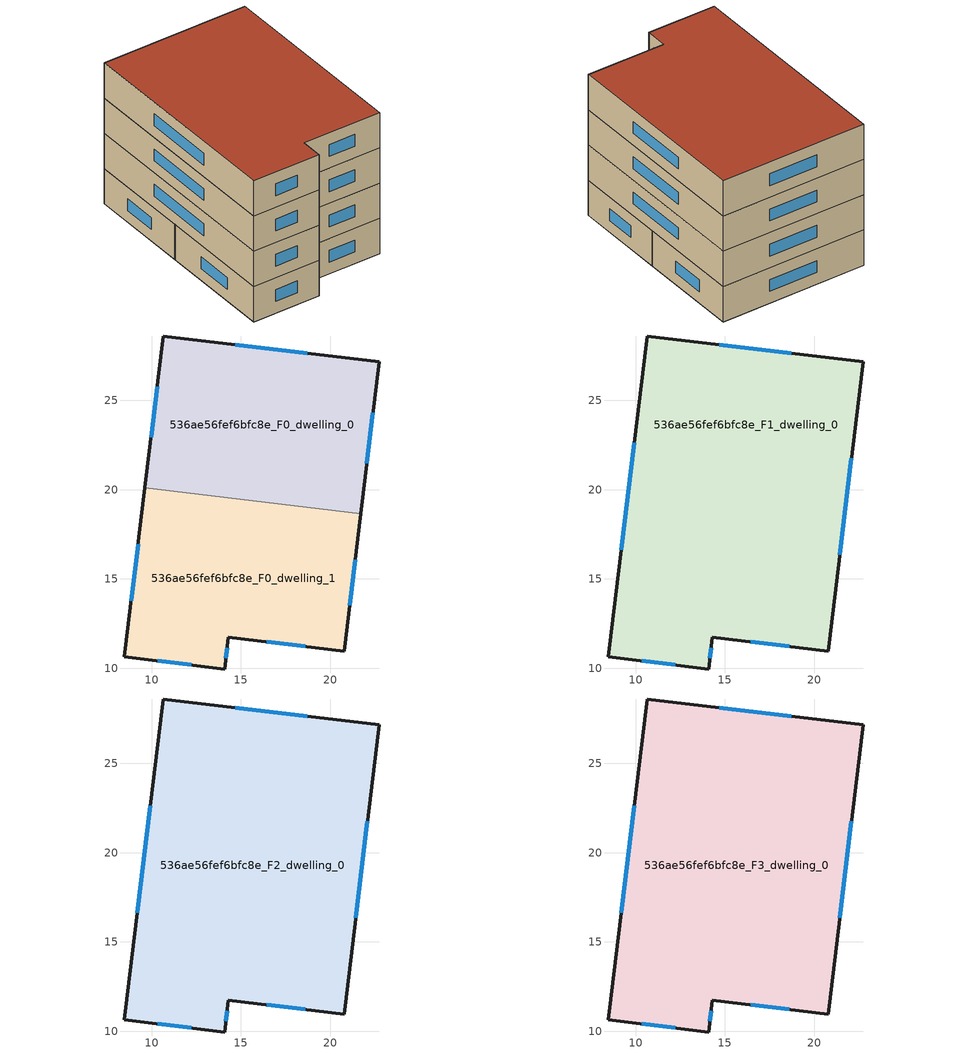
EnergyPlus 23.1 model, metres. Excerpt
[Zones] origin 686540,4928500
536ae56fef6bfc8e_F0_dwelling_0
 floor ground (EU_floor_Construction): 21.7,18.64 22.73,27.15 10.66,28.6 9.63,20.1 z0
 wall outside (EU_wall_Construction): 9.63,20.1 10.66,28.6 22.73,27.15 21.7,18.64 z0:3
 wall to 536ae56fef6bfc8e_F0_dwelling_1 (EU_wall_Construction): 21.7,18.64 9.63,20.1 z0:3
 window (EU_Window_Construction): 9.97,22.93 10.32,25.77 / 14.68,28.12 18.71,27.63 / 22.39,24.31 22.04,21.47 z1:2
536ae56fef6bfc8e_F0_dwelling_1
 floor ground (EU_floor_Construction): 20.77,10.96 21.7,18.64 9.63,20.1 8.48,10.64 14.08,9.96 14.29,11.75 z0
 wall outside (EU_wall_Construction): 21.7,18.64 20.77,10.96 14.29,11.75 14.08,9.96 8.48,10.64 9.63,20.1 z0:3
 window (EU_Window_Construction): 12.21,10.19 10.35,10.41 / 8.86,13.79 9.25,16.95 / 21.39,16.08 21.08,13.52 / 18.61,11.22 16.45,11.49 / 14.22,11.15 14.15,10.56 z1:2
536ae56fef6bfc8e_F1_dwelling_0
 floor to 536ae56fef6bfc8e_F0_dwelling_0 (EU_floor_Construction): 21.7,18.64 22.73,27.15 10.66,28.6 9.63,20.1 z3
 floor to 536ae56fef6bfc8e_F0_dwelling_1 (EU_floor_Construction): 20.77,10.96 21.7,18.64 9.63,20.1 8.48,10.64 14.08,9.96 14.29,11.75 z3
 wall outside (EU_wall_Construction): 14.29,11.75 14.08,9.96 8.48,10.64 10.66,28.6 22.73,27.15 20.77,10.96 14.29,11.75 z3:6
 window (EU_Window_Construction): 14.22,11.15 14.15,10.56 / 12.21,10.19 10.35,10.41 / 9.21,16.63 9.93,22.61 / 14.68,28.12 18.71,27.63 / 22.08,21.75 21.42,16.36 / 18.61,11.22 16.45,11.49 z4:5
536ae56fef6bfc8e_F2_dwelling_0
 floor to 536ae56fef6bfc8e_F1_dwelling_0 (EU_floor_Construction): 20.77,10.96 22.73,27.15 10.66,28.6 8.48,10.64 14.08,9.96 14.29,11.75 z6
 wall outside (EU_wall_Construction): 14.29,11.75 14.08,9.96 8.48,10.64 10.66,28.6 22.73,27.15 20.77,10.96 14.29,11.75 z6:9
 window (EU_Window_Construction): 14.22,11.15 14.15,10.56 / 12.21,10.19 10.35,10.41 / 9.21,16.63 9.93,22.61 / 14.68,28.12 18.71,27.63 / 22.08,21.75 21.42,16.36 / 18.61,11.22 16.45,11.49 z7:8
536ae56fef6bfc8e_F3_dwelling_0
 floor to 536ae56fef6bfc8e_F2_dwelling_0 (EU_floor_Construction): 20.77,10.96 22.73,27.15 10.66,28.6 8.48,10.64 14.08,9.96 14.29,11.75 z9
 wall outside (EU_wall_Construction): 14.29,11.75 14.08,9.96 8.48,10.64 10.66,28.6 22.73,27.15 20.77,10.96 14.29,11.75 z9:12
 window (EU_Window_Construction): 14.22,11.15 14.15,10.56 / 12.21,10.19 10.35,10.41 / 9.21,16.63 9.93,22.61 / 14.68,28.12 18.71,27.63 / 22.08,21.75 21.42,16.36 / 18.61,11.22 16.45,11.49 z10:11
 roof outside (EU_roof_Construction): 22.73,27.15 20.77,10.96 14.29,11.75 14.08,9.96 8.48,10.64 10.66,28.6 z12
[Building]
EU S2 Campaign: North Axis=0; Terrain=City; Solar Distribution=FullExterior
[Site:Location]
Bologna: Latitude=44.5; Longitude=11.25; Time Zone=1; Elevation=37
[SizingPeriod:WeatherFileDays]
AnnualSizingPeriod: Begin Month=1; Begin Day of Month=1; End Month=12; End Day of Month=31; Day of Week for Start Day=Monday; Use Weather File Daylight Saving Period=No; Use Weather File Rain and Snow Indicators=No
[MATERIAL]
EU_InternalMass_Material: Roughness=MediumRough; Thickness=0.1; Conductivity=1; Density=1800; Specific Heat=900; Thermal Absorptance=0.9; Solar Absorptance=0.7; Visible Absorptance=0.7
[MATERIAL:NOMASS] Roughness=MediumRough; Thermal Absorptance=0.9; Solar Absorptance=0.7; Visible Absorptance=0.7
Name | Thermal Resistance
EU_wall_NoMass | 0.937881
EU_roof_NoMass | 0.548572
EU_floor_NoMass | 0.71348
[WINDOWMATERIAL:SIMPLEGLAZINGSYSTEM]
EU_Window_SimpleGlazing: UFactor=4.25633; Solar Heat Gain Coefficient=0.85; Visible Transmittance=0.85
[CONSTRUCTION]
EU_wall_Construction: EU_wall_NoMass
EU_roof_Construction: EU_roof_NoMass
EU_floor_Construction: EU_floor_NoMass
EU_InternalMass_Construction: EU_InternalMass_Material
EU_Window_Construction: EU_Window_SimpleGlazing
[ZONE] Type=1; Multiplier=1; Ceiling Height=autocalculate; Floor Area=autocalculate; Part of Total Floor Area=Yes
Name | Volume
536ae56fef6bfc8e_F0_dwelling_0 | 312.495
536ae56fef6bfc8e_F1_dwelling_0; 536ae56fef6bfc8e_F2_dwelling_0; 536ae56fef6bfc8e_F3_dwelling_0 | 624.969
536ae56fef6bfc8e_F0_dwelling_1 | 312.493
[INTERNALMASS] Construction=EU_InternalMass_Construction
Name | Zone or ZoneList | Surface Area
536ae56fef6bfc8e_F0_dwelling_0_EU_InternalMass | 536ae56fef6bfc8e_F0_dwelling_0 | 104.165
536ae56fef6bfc8e_F0_dwelling_1_EU_InternalMass | 536ae56fef6bfc8e_F0_dwelling_1 | 104.164
536ae56fef6bfc8e_F1_dwelling_0_EU_InternalMass | 536ae56fef6bfc8e_F1_dwelling_0 | 208.323
536ae56fef6bfc8e_F2_dwelling_0_EU_InternalMass | 536ae56fef6bfc8e_F2_dwelling_0 | 208.323
536ae56fef6bfc8e_F3_dwelling_0_EU_InternalMass | 536ae56fef6bfc8e_F3_dwelling_0 | 208.323
[OTHEREQUIPMENT] Fuel Type=Electricity; Design Level Calculation Method=Watts/Area; Power per Zone Floor Area=1; Fraction Latent=0; Fraction Radiant=0; Fraction Lost=0; Carbon Dioxide Generation Rate=0; EndUse Subcategory=EU_Step8_InternalGains
Name | Zone or ZoneList or Space or SpaceList | Schedule
EU_Step8_InternalGain_536ae56fef6bfc8e_F0_dwelling_0_f000 | 536ae56fef6bfc8e_F0_dwelling_0 | EU_Step8_GainSchedule_536ae56fef6bfc8e_F0_dwelling_0_f000
EU_Step8_InternalGain_536ae56fef6bfc8e_F0_dwelling_1_f000 | 536ae56fef6bfc8e_F0_dwelling_1 | EU_Step8_GainSchedule_536ae56fef6bfc8e_F0_dwelling_1_f000
EU_Step8_InternalGain_536ae56fef6bfc8e_F1_dwelling_0_f000 | 536ae56fef6bfc8e_F1_dwelling_0 | EU_Step8_GainSchedule_536ae56fef6bfc8e_F1_dwelling_0_f000
EU_Step8_InternalGain_536ae56fef6bfc8e_F2_dwelling_0_f000 | 536ae56fef6bfc8e_F2_dwelling_0 | EU_Step8_GainSchedule_536ae56fef6bfc8e_F2_dwelling_0_f000
EU_Step8_InternalGain_536ae56fef6bfc8e_F3_dwelling_0_f000 | 536ae56fef6bfc8e_F3_dwelling_0 | EU_Step8_GainSchedule_536ae56fef6bfc8e_F3_dwelling_0_f000
[ZONEVENTILATION:DESIGNFLOWRATE] Schedule=EU_AlwaysOn; Design Flow Rate Calculation Method=AirChanges/Hour; Air Changes per Hour=0.687892; Ventilation Type=Natural; Fan Pressure Rise=0; Fan Total Efficiency=1; Constant Term Coefficient=1; Temperature Term Coefficient=0; Velocity Term Coefficient=0; Velocity Squared Term Coefficient=0; Minimum Indoor Temperature=-100; Maximum Indoor Temperature=100; Delta Temperature=-100; Minimum Outdoor Temperature=-100; Maximum Outdoor Temperature=100; Maximum Wind Speed=40
Name | Zone or ZoneList or Space or SpaceList
EU_ConstantAir_536ae56fef6bfc8e_F0_dwelling_0 | 536ae56fef6bfc8e_F0_dwelling_0
EU_ConstantAir_536ae56fef6bfc8e_F0_dwelling_1 | 536ae56fef6bfc8e_F0_dwelling_1
EU_ConstantAir_536ae56fef6bfc8e_F1_dwelling_0 | 536ae56fef6bfc8e_F1_dwelling_0
EU_ConstantAir_536ae56fef6bfc8e_F2_dwelling_0 | 536ae56fef6bfc8e_F2_dwelling_0
EU_ConstantAir_536ae56fef6bfc8e_F3_dwelling_0 | 536ae56fef6bfc8e_F3_dwelling_0
[HVACTEMPLATE:THERMOSTAT] Constant Heating Setpoint=20; Constant Cooling Setpoint=50
EU_HeatOnly_536ae56fef6bfc8e_F0_dwelling_0; EU_HeatOnly_536ae56fef6bfc8e_F0_dwelling_1; EU_HeatOnly_536ae56fef6bfc8e_F1_dwelling_0; EU_HeatOnly_536ae56fef6bfc8e_F2_dwelling_0; EU_HeatOnly_536ae56fef6bfc8e_F3_dwelling_0
[HVACTEMPLATE:ZONE:IDEALLOADSAIRSYSTEM] System Availability Schedule=EU_AlwaysOn; Maximum Heating Supply Air Temperature=50; Minimum Cooling Supply Air Temperature=13; Maximum Heating Supply Air Humidity Ratio=0.0156; Minimum Cooling Supply Air Humidity Ratio=0.0077; Heating Limit=NoLimit; Cooling Limit=NoLimit; Heating Availability Schedule=EU_AlwaysOn; Cooling Availability Schedule=EU_CoolingOff; Dehumidification Control Type=ConstantSensibleHeatRatio; Cooling Sensible Heat Ratio=0.7; Dehumidification Setpoint=60; Humidification Control Type=None; Humidification Setpoint=30; Outdoor Air Method=None; Outdoor Air Flow Rate per Person=0.00944; Outdoor Air Flow Rate per Zone Floor Area=0; Outdoor Air Flow Rate per Zone=0; Demand Controlled Ventilation Type=None; Outdoor Air Economizer Type=NoEconomizer; Heat Recovery Type=None; Sensible Heat Recovery Effectiveness=0.7; Latent Heat Recovery Effectiveness=0.65
Name | Template Thermostat
536ae56fef6bfc8e_F0_dwelling_0 | EU_HeatOnly_536ae56fef6bfc8e_F0_dwelling_0
536ae56fef6bfc8e_F0_dwelling_1 | EU_HeatOnly_536ae56fef6bfc8e_F0_dwelling_1
536ae56fef6bfc8e_F1_dwelling_0 | EU_HeatOnly_536ae56fef6bfc8e_F1_dwelling_0
536ae56fef6bfc8e_F2_dwelling_0 | EU_HeatOnly_536ae56fef6bfc8e_F2_dwelling_0
536ae56fef6bfc8e_F3_dwelling_0 | EU_HeatOnly_536ae56fef6bfc8e_F3_dwelling_0
[SIZING:ZONE] Zone Cooling Design Supply Air Temperature Input Method=SupplyAirTemperature; Zone Cooling Design Supply Air Temperature=13; Zone Heating Design Supply Air Temperature Input Method=SupplyAirTemperature; Zone Heating Design Supply Air Temperature=50; Zone Cooling Design Supply Air Humidity Ratio=0.008; Zone Heating Design Supply Air Humidity Ratio=0.008; Cooling Design Air Flow Method=DesignDay; Cooling Design Air Flow Rate=0; Cooling Minimum Air Flow per Zone Floor Area=0.000762; Cooling Minimum Air Flow=0; Cooling Minimum Air Flow Fraction=0.2; Heating Design Air Flow Method=DesignDay; Heating Design Air Flow Rate=0; Heating Maximum Air Flow per Zone Floor Area=0.002032; Heating Maximum Air Flow=0.141576; Heating Maximum Air Flow Fraction=0.3; Account for Dedicated Outdoor Air System=No; Dedicated Outdoor Air System Control Strategy=NeutralSupplyAir; Dedicated Outdoor Air Low Setpoint Temperature for Design=autosize; Dedicated Outdoor Air High Setpoint Temperature for Design=autosize; Zone Load Sizing Method=Sensible Load Only No Latent Load; Zone Latent Cooling Design Supply Air Humidity Ratio Input Method=HumidityRatioDifference; Zone Cooling Design Supply Air Humidity Ratio Difference=0.005; Zone Latent Heating Design Supply Air Humidity Ratio Input Method=HumidityRatioDifference; Zone Humidification Design Supply Air Humidity Ratio Difference=0.005
536ae56fef6bfc8e_F0_dwelling_0; 536ae56fef6bfc8e_F0_dwelling_1; 536ae56fef6bfc8e_F1_dwelling_0; 536ae56fef6bfc8e_F2_dwelling_0; 536ae56fef6bfc8e_F3_dwelling_0
[SCHEDULE:CONSTANT]
Name | Hourly Value
EU_AlwaysOn | 1
EU_CoolingOff | 0
[SCHEDULE:FILE] Column Number=1; Rows to Skip at Top=0; Number of Hours of Data=8760; Column Separator=Comma; Interpolate to Timestep=No; Minutes per Item=60; Adjust Schedule for Daylight Savings=Yes
Name | File
EU_Step8_GainSchedule_536ae56fef6bfc8e_F0_dwelling_0_f000 | ../../schedules/536ae56fef6bfc8e/536ae56fef6bfc8e_F0_dwelling_0_f000_gain.csv
EU_Step8_GainSchedule_536ae56fef6bfc8e_F0_dwelling_1_f000 | ../../schedules/536ae56fef6bfc8e/536ae56fef6bfc8e_F0_dwelling_1_f000_gain.csv
EU_Step8_GainSchedule_536ae56fef6bfc8e_F1_dwelling_0_f000 | ../../schedules/536ae56fef6bfc8e/536ae56fef6bfc8e_F1_dwelling_0_f000_gain.csv
EU_Step8_GainSchedule_536ae56fef6bfc8e_F2_dwelling_0_f000 | ../../schedules/536ae56fef6bfc8e/536ae56fef6bfc8e_F2_dwelling_0_f000_gain.csv
EU_Step8_GainSchedule_536ae56fef6bfc8e_F3_dwelling_0_f000 | ../../schedules/536ae56fef6bfc8e/536ae56fef6bfc8e_F3_dwelling_0_f000_gain.csv
